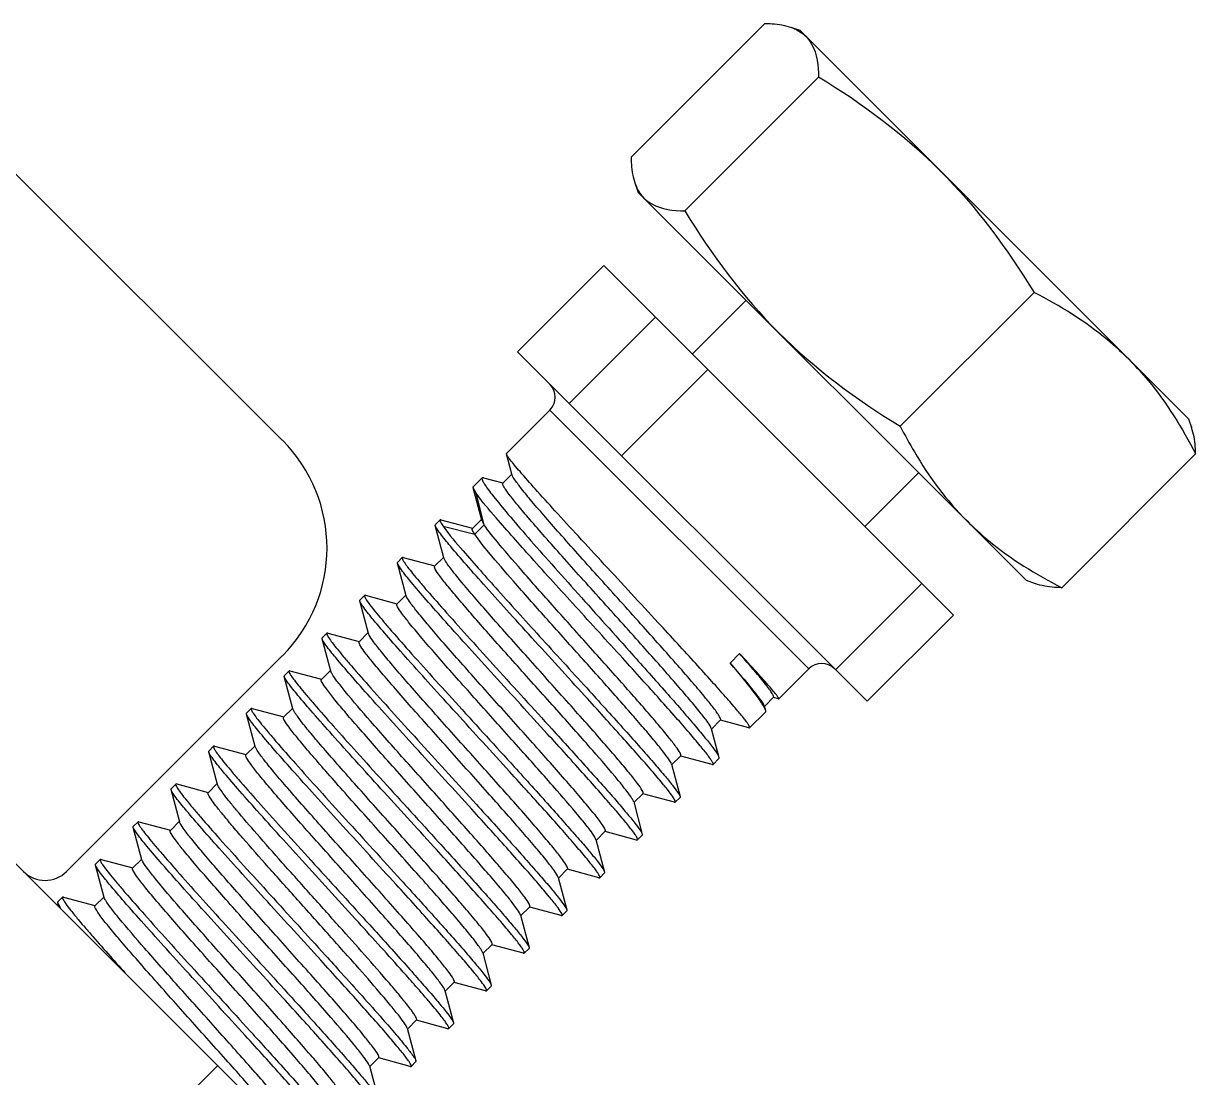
# Model space of a CAD drawing. Extents: x 1031190 to 1725648, y 733081 to 1571294.
# Drawn here: x 1153926.4 to 1154240.6, y 1238684.6 to 1238967.3 of the extents above; entities that cross this region are included whole.
import ezdxf

# ---------------------------------------------------------------- set-up
doc = ezdxf.new("R2010")
doc.units = 0
doc.header["$LTSCALE"] = 1000
doc.header["$MEASUREMENT"] = 0

msp = doc.modelspace()

# ---------------------------------------------------------------- linework, layer by layer
for p, q in [((1154125.11, 1238967.3), (1154089.25, 1238931.44)), ((1154134.55, 1238965.36), (1154132.19, 1238966.22)), ((1154134.55, 1238965.36), (1154238.64, 1238861.28)), ((1154139.53, 1238952.87), (1154103.67, 1238917.01)), ((1154065.17, 1238601.07), (1153736.8, 1238929.43)), ((1153920.16, 1238931.11), (1153995.76, 1238855.51)), ((1154090.32, 1238924.36), (1154091.19, 1238921.99)), ((1154091.19, 1238921.99), (1154195.27, 1238817.91)), ((1154081.91, 1238902.36), (1154058.78, 1238879.23)), ((1154175.64, 1238808.63), (1154081.91, 1238902.36)), ((1154197.27, 1238895.14), (1154161.41, 1238859.28)), ((1154120.1, 1238893.08), (1154105.64, 1238878.62)), ((1154095.79, 1238888.48), (1154072.66, 1238865.35)), ((1154152.51, 1238785.5), (1154058.78, 1238879.23)), ((1154109.79, 1238874.47), (1154086.66, 1238851.35)), ((1154055.87, 1238851.98), (1154067.48, 1238863.59)), ((1154136.87, 1238794.2), (1154067.48, 1238863.59)), ((1154238.64, 1238861.28), (1154239.5, 1238858.91)), ((1154055.86, 1238851.83), (1154055.87, 1238851.98)), ((1154057.31, 1238846.44), (1154055.86, 1238851.83)), ((1154240.57, 1238851.83), (1154204.71, 1238815.97)), ((1154046.89, 1238843), (1154049.31, 1238845.42)), ((1154049.67, 1238845.45), (1154049.31, 1238845.42)), ((1154049.67, 1238845.45), (1154054.87, 1238844.07)), ((1154054.85, 1238843.98), (1154057.31, 1238846.44)), ((1154057.36, 1238846.24), (1154057.31, 1238846.44)), ((1154166.36, 1238846.82), (1154151.9, 1238832.36)), ((1154046.88, 1238842.76), (1154046.89, 1238843)), ((1154047.73, 1238841.29), (1154046.88, 1238842.76)), ((1154049.21, 1238834.07), (1154046.88, 1238842.76)), ((1154049.87, 1238832.84), (1154047.73, 1238841.29)), ((1154046.7, 1238831.83), (1154049.15, 1238834.28)), ((1154036.76, 1238832.64), (1154036.78, 1238832.89)), ((1154039.09, 1238823.95), (1154036.76, 1238832.64)), ((1154036.78, 1238832.89), (1154038.04, 1238834.15)), ((1154038.29, 1238834.17), (1154038.04, 1238834.15)), ((1154038.29, 1238834.17), (1154046.72, 1238831.92)), ((1154038.87, 1238832.43), (1154047.34, 1238830.32)), ((1154047.34, 1238830.32), (1154049.87, 1238832.84)), ((1154049.87, 1238832.84), (1154049.21, 1238834.07)), ((1154026.64, 1238822.52), (1154026.66, 1238822.77)), ((1154028.97, 1238813.83), (1154026.64, 1238822.52)), ((1154026.66, 1238822.77), (1154027.92, 1238824.03)), ((1154028.16, 1238824.05), (1154027.92, 1238824.03)), ((1154028.16, 1238824.05), (1154036.61, 1238821.8)), ((1154036.58, 1238821.71), (1154039.04, 1238824.16)), ((1154039.13, 1238823.84), (1154039.09, 1238823.95)), ((1154167.18, 1238817.08), (1154144.06, 1238793.95)), ((1154197.64, 1238817.05), (1154195.27, 1238817.91)), ((1154016.52, 1238812.41), (1154016.54, 1238812.65)), ((1154018.85, 1238803.71), (1154016.52, 1238812.41)), ((1154016.54, 1238812.65), (1154017.8, 1238813.91)), ((1154018.04, 1238813.93), (1154017.8, 1238813.91)), ((1154018.04, 1238813.93), (1154026.49, 1238811.68)), ((1154026.46, 1238811.59), (1154028.92, 1238814.04)), ((1154029.08, 1238813.54), (1154028.97, 1238813.83)), ((1154175.64, 1238808.63), (1154152.51, 1238785.5)), ((1154006.42, 1238802.53), (1154007.68, 1238803.79)), ((1154007.92, 1238803.81), (1154007.68, 1238803.79)), ((1154007.92, 1238803.81), (1154016.37, 1238801.56)), ((1154016.34, 1238801.47), (1154018.8, 1238803.92)), ((1154006.4, 1238802.29), (1154006.42, 1238802.53)), ((1154008.73, 1238793.59), (1154006.4, 1238802.29)), ((1153995.76, 1238797.69), (1153937.94, 1238739.86)), ((1154118.33, 1238798.29), (1154115.8, 1238795.76)), ((1153996.3, 1238792.41), (1153997.56, 1238793.67)), ((1153997.8, 1238793.69), (1153997.56, 1238793.67)), ((1153997.8, 1238793.69), (1154006.25, 1238791.44)), ((1154006.23, 1238791.35), (1154008.68, 1238793.8)), ((1154128.83, 1238786.17), (1154136.87, 1238794.2)), ((1153996.28, 1238792.17), (1153996.3, 1238792.41)), ((1153998.62, 1238783.47), (1153996.28, 1238792.17)), ((1154124.94, 1238784.3), (1154125.28, 1238783.04)), ((1154127.46, 1238786.59), (1154124.99, 1238784.13)), ((1154128.73, 1238786.16), (1154127.43, 1238786.51)), ((1154128.73, 1238786.16), (1154128.83, 1238786.17)), ((1153986.16, 1238782.05), (1153986.18, 1238782.29)), ((1153988.5, 1238773.35), (1153986.16, 1238782.05)), ((1153986.18, 1238782.29), (1153987.44, 1238783.55)), ((1153987.68, 1238783.57), (1153987.44, 1238783.55)), ((1153987.68, 1238783.57), (1153996.13, 1238781.32)), ((1153996.11, 1238781.23), (1153998.56, 1238783.68)), ((1154121.04, 1238778.37), (1154125.25, 1238782.58)), ((1154125.28, 1238783.04), (1154125.25, 1238782.58)), ((1154110.73, 1238778.25), (1154110.64, 1238778.5)), ((1154110.73, 1238778.25), (1154112.81, 1238770.42)), ((1154113.24, 1238780.5), (1154110.79, 1238778.05)), ((1154120.85, 1238778.36), (1154113.22, 1238780.41)), ((1154120.85, 1238778.36), (1154121.04, 1238778.37)), ((1153976.04, 1238771.93), (1153976.06, 1238772.17)), ((1153978.38, 1238763.23), (1153976.04, 1238771.93)), ((1153976.06, 1238772.17), (1153977.32, 1238773.43)), ((1153977.56, 1238773.45), (1153977.32, 1238773.43)), ((1153977.56, 1238773.45), (1153986.01, 1238771.2)), ((1153985.99, 1238771.11), (1153988.44, 1238773.56)), ((1154100.07, 1238768.65), (1154102.38, 1238759.94)), ((1154102.57, 1238770.89), (1154100.12, 1238768.44)), ((1154110.98, 1238768.54), (1154102.55, 1238770.8)), ((1154111.22, 1238768.56), (1154112.79, 1238770.12)), ((1154112.81, 1238770.42), (1154112.79, 1238770.12)), ((1153965.92, 1238761.81), (1153965.94, 1238762.05)), ((1153965.94, 1238762.05), (1153967.2, 1238763.31)), ((1153967.44, 1238763.33), (1153967.2, 1238763.31)), ((1153967.44, 1238763.33), (1153975.89, 1238761.08)), ((1153975.87, 1238760.99), (1153978.32, 1238763.45)), ((1153968.26, 1238753.12), (1153965.92, 1238761.81)), ((1154092.46, 1238760.78), (1154090, 1238758.32)), ((1154100.86, 1238758.42), (1154092.43, 1238760.68)), ((1154101.1, 1238758.44), (1154102.37, 1238759.7)), ((1154102.38, 1238759.94), (1154102.37, 1238759.7)), ((1154089.95, 1238758.53), (1154092.26, 1238749.82)), ((1154100.86, 1238758.42), (1154101.1, 1238758.44)), ((1153955.82, 1238751.93), (1153957.08, 1238753.19)), ((1153957.32, 1238753.21), (1153957.08, 1238753.19)), ((1153957.32, 1238753.21), (1153965.77, 1238750.96)), ((1153965.75, 1238750.87), (1153968.2, 1238753.33)), ((1153955.8, 1238751.69), (1153955.82, 1238751.93)), ((1153958.14, 1238743), (1153955.8, 1238751.69)), ((1154082.34, 1238750.66), (1154079.88, 1238748.2)), ((1154090.74, 1238748.3), (1154082.31, 1238750.57)), ((1154090.99, 1238748.32), (1154092.25, 1238749.58)), ((1154092.26, 1238749.82), (1154092.25, 1238749.58)), ((1154079.83, 1238748.41), (1154082.15, 1238739.7)), ((1154090.74, 1238748.3), (1154090.99, 1238748.32)), ((1153955.63, 1238740.75), (1153958.08, 1238743.21)), ((1153948.02, 1238732.88), (1153945.69, 1238741.57)), ((1153945.7, 1238741.81), (1153946.96, 1238743.08)), ((1153947.21, 1238743.09), (1153946.96, 1238743.08)), ((1153947.21, 1238743.09), (1153955.65, 1238740.84)), ((1154072.22, 1238740.54), (1154069.76, 1238738.08)), ((1154080.62, 1238738.18), (1154072.19, 1238740.45)), ((1154069.71, 1238738.29), (1154072.03, 1238729.58)), ((1154080.62, 1238738.18), (1154080.87, 1238738.2)), ((1154080.87, 1238738.2), (1154082.13, 1238739.46)), ((1154082.15, 1238739.7), (1154082.13, 1238739.46)), ((1153935.57, 1238731.45), (1153935.58, 1238731.69)), ((1153936.31, 1238730.14), (1153935.57, 1238731.45)), ((1153935.85, 1238730.38), (1153935.57, 1238731.45)), ((1153935.58, 1238731.69), (1153936.85, 1238732.96)), ((1153937.09, 1238732.97), (1153936.85, 1238732.96)), ((1153937.09, 1238732.97), (1153945.53, 1238730.73)), ((1153945.51, 1238730.63), (1153947.96, 1238733.09)), ((1154059.59, 1238728.17), (1154059.51, 1238728.4)), ((1154059.59, 1238728.17), (1154061.91, 1238719.46)), ((1154062.1, 1238730.42), (1154059.64, 1238727.96)), ((1154070.5, 1238728.06), (1154062.07, 1238730.33)), ((1154070.5, 1238728.06), (1154070.75, 1238728.08)), ((1154070.75, 1238728.08), (1154072.01, 1238729.34)), ((1154072.03, 1238729.58), (1154072.01, 1238729.34)), ((1154049.47, 1238718.05), (1154051.79, 1238709.34)), ((1154051.98, 1238720.3), (1154049.53, 1238717.85)), ((1154060.39, 1238717.94), (1154051.95, 1238720.21)), ((1154060.63, 1238717.96), (1154061.89, 1238719.22)), ((1154061.91, 1238719.46), (1154061.89, 1238719.22)), ((1154060.39, 1238717.94), (1154060.63, 1238717.96)), ((1154041.86, 1238710.18), (1154039.41, 1238707.73)), ((1154050.27, 1238707.83), (1154041.83, 1238710.09)), ((1154050.51, 1238707.84), (1154051.77, 1238709.1)), ((1154051.79, 1238709.34), (1154051.77, 1238709.1)), ((1154039.35, 1238707.94), (1154041.67, 1238699.23)), ((1154050.27, 1238707.83), (1154050.51, 1238707.84)), ((1154031.74, 1238700.06), (1154029.29, 1238697.61)), ((1154040.15, 1238697.71), (1154031.72, 1238699.97)), ((1154041.67, 1238699.23), (1154041.65, 1238698.99)), ((1154029.23, 1238697.82), (1154031.55, 1238689.11)), ((1154040.15, 1238697.71), (1154040.39, 1238697.72)), ((1154040.39, 1238697.72), (1154041.65, 1238698.98)), ((1154021.62, 1238689.94), (1154019.17, 1238687.49)), ((1154030.03, 1238687.59), (1154021.6, 1238689.85)), ((1153932.17, 1238641.55), (1153978.43, 1238687.8)), ((1154019.11, 1238687.7), (1154021.43, 1238678.99)), ((1154030.03, 1238687.59), (1154030.27, 1238687.6)), ((1154030.27, 1238687.6), (1154031.53, 1238688.87)), ((1154031.55, 1238689.11), (1154031.53, 1238688.87))]:
    msp.add_line(p, q)
for centre, radius, start, end in [((1154064.01, 1238867.06), 4.91, 315, 45), ((1153966.85, 1238826.6), 40.89, 315, 45), ((1154140.34, 1238790.73), 4.91, 45, 135), ((1153932.15, 1238745.65), 8.18, 225, 315), ((1154109.37, 1238867.88), 219.51, 219.9326, 220.5204)]:
    msp.add_arc(centre, radius, start, end)
for points, knots in [([(1154125.11, 1238967.3), (1154125.76, 1238967.29), (1154128.17, 1238967.19), (1154130.59, 1238966.8), (1154132.25, 1238966.2)], [0, 0, 0, 0, 0.270862, 1, 1, 1, 1]), ([(1154132.25, 1238966.2), (1154132.62, 1238966.06), (1154134.01, 1238965.49), (1154135.29, 1238964.62), (1154136.08, 1238963.84)], [0, 0, 0, 0, 0.261173, 1, 1, 1, 1]), ([(1154136.08, 1238963.84), (1154136.69, 1238963.23), (1154139.04, 1238960.04), (1154139.49, 1238955.9), (1154139.53, 1238952.87)], [0, 0, 0, 0, 0.22235, 1, 1, 1, 1]), ([(1154089.25, 1238931.44), (1154089.26, 1238930.78), (1154089.36, 1238928.38), (1154089.75, 1238925.95), (1154090.35, 1238924.3)], [0, 0, 0, 0, 0.270862, 1, 1, 1, 1]), ([(1154090.35, 1238924.3), (1154090.48, 1238923.93), (1154091.05, 1238922.54), (1154091.92, 1238921.26), (1154092.71, 1238920.47)], [0, 0, 0, 0, 0.261173, 1, 1, 1, 1]), ([(1154092.71, 1238920.47), (1154093.32, 1238919.86), (1154096.5, 1238917.51), (1154100.64, 1238917.06), (1154103.67, 1238917.01)], [0, 0, 0, 0, 0.22235, 1, 1, 1, 1]), ([(1154222.67, 1238877.24), (1154220.85, 1238879.06), (1154213.16, 1238886.06), (1154204.22, 1238891.59), (1154197.27, 1238895.14)], [0, 0, 0, 0, 0.248254, 1, 1, 1, 1]), ([(1154222.67, 1238877.24), (1154224.5, 1238875.42), (1154231.5, 1238867.72), (1154237.02, 1238858.78), (1154240.57, 1238851.83)], [0, 0, 0, 0, 0.248254, 1, 1, 1, 1]), ([(1154161.41, 1238859.28), (1154162.6, 1238856.94), (1154167.56, 1238847.83), (1154173.82, 1238839.35), (1154179.31, 1238833.87)], [0, 0, 0, 0, 0.25305, 1, 1, 1, 1]), ([(1154240.57, 1238851.83), (1154240.56, 1238852.48), (1154240.47, 1238854.89), (1154240.08, 1238857.32), (1154239.48, 1238858.97)], [0, 0, 0, 0, 0.270862, 1, 1, 1, 1]), ([(1154096.53, 1238806.59), (1154091.71, 1238811.81), (1154084.56, 1238819.52), (1154075.33, 1238829.52), (1154069.15, 1238836.26), (1154063.93, 1238842.03), (1154060.31, 1238846.12), (1154058.1, 1238848.72), (1154056.98, 1238850.1), (1154056.27, 1238851.09), (1154055.91, 1238851.62), (1154055.86, 1238851.83)], [0, 0, 0, 0, 0.350119, 0.518183, 0.670792, 0.80069, 0.901712, 0.939847, 0.96911, 0.98919, 1, 1, 1, 1]), ([(1154049.31, 1238845.42), (1154049.2, 1238845.31), (1154049.36, 1238844.73), (1154049.83, 1238843.94), (1154050.73, 1238842.58), (1154052.68, 1238840.02), (1154056.1, 1238835.86), (1154061.18, 1238829.95), (1154067.33, 1238822.96), (1154074.22, 1238815.23), (1154081.49, 1238807.13), (1154086.4, 1238801.66), (1154088.85, 1238798.92)], [0, 0, 0, 0, 0.00729, 0.023491, 0.049387, 0.084832, 0.182679, 0.312272, 0.467071, 0.639216, 0.819925, 1, 1, 1, 1]), ([(1154110.64, 1238778.5), (1154110.38, 1238779.09), (1154109.33, 1238780.55), (1154107.29, 1238783.19), (1154104.3, 1238786.75), (1154098.87, 1238793.03), (1154090.84, 1238802.05), (1154082.3, 1238811.54), (1154075.28, 1238819.36), (1154070.3, 1238824.92), (1154065.8, 1238830.01), (1154061.92, 1238834.47), (1154058.82, 1238838.15), (1154056.78, 1238840.7), (1154055.64, 1238842.26), (1154055.12, 1238843.07), (1154054.85, 1238843.57), (1154054.78, 1238843.92), (1154054.85, 1238843.98)], [0, 0, 0, 0, 0.022597, 0.061854, 0.116478, 0.184513, 0.350625, 0.536644, 0.628982, 0.71656, 0.796358, 0.86566, 0.922145, 0.963971, 0.978972, 0.989897, 0.996763, 1, 1, 1, 1]), ([(1154113.24, 1238780.5), (1154113.31, 1238780.57), (1154113.24, 1238780.95), (1154112.94, 1238781.48), (1154112.39, 1238782.35), (1154111.16, 1238784.02), (1154108.97, 1238786.74), (1154105.68, 1238790.63), (1154101.59, 1238795.32), (1154096.88, 1238800.64), (1154091.73, 1238806.39), (1154084.58, 1238814.35), (1154077.51, 1238822.2), (1154070.83, 1238829.71), (1154066.51, 1238834.61), (1154062.93, 1238838.8), (1154060.15, 1238842.11), (1154058.41, 1238844.48), (1154057.5, 1238845.74), (1154057.36, 1238846.24)], [0, 0, 0, 0, 0.003459, 0.010831, 0.022552, 0.038611, 0.0832, 0.143022, 0.215863, 0.299017, 0.389412, 0.483732, 0.670424, 0.756089, 0.83251, 0.897021, 0.947417, 0.982048, 1, 1, 1, 1]), ([(1154087, 1238797.06), (1154082.79, 1238801.7), (1154074.58, 1238810.7), (1154063.2, 1238823.19), (1154054.3, 1238833.28), (1154049.36, 1238838.99), (1154047.73, 1238841.29)], [0, 0, 0, 0, 0.317573, 0.617842, 0.85691, 1, 1, 1, 1]), ([(1154076.88, 1238786.94), (1154072.15, 1238792.15), (1154065.12, 1238799.84), (1154056.05, 1238809.83), (1154049.97, 1238816.59), (1154044.8, 1238822.42), (1154040.84, 1238827.06), (1154038.36, 1238830.09), (1154037.18, 1238831.8), (1154036.82, 1238832.4), (1154036.76, 1238832.64)], [0, 0, 0, 0, 0.346732, 0.513455, 0.665275, 0.795127, 0.896989, 0.966206, 0.987594, 1, 1, 1, 1]), ([(1154038.04, 1238834.15), (1154037.91, 1238834.02), (1154038.34, 1238833.25), (1154038.61, 1238832.81), (1154038.87, 1238832.43)], [0, 0, 0, 0, 0.284271, 1, 1, 1, 1]), ([(1154038.87, 1238832.43), (1154040.5, 1238830.13), (1154045.44, 1238824.42), (1154054.34, 1238814.34), (1154065.72, 1238801.84), (1154073.93, 1238792.84), (1154078.14, 1238788.21)], [0, 0, 0, 0, 0.14309, 0.382158, 0.682427, 1, 1, 1, 1]), ([(1154047.34, 1238830.32), (1154047.12, 1238830.64), (1154046.87, 1238831.04), (1154046.58, 1238831.72), (1154046.7, 1238831.83)], [0, 0, 0, 0, 0.705651, 1, 1, 1, 1]), ([(1154102.57, 1238770.89), (1154102.64, 1238770.96), (1154102.6, 1238771.28), (1154102.18, 1238772.07), (1154101.06, 1238773.69), (1154099.09, 1238776.18), (1154096.33, 1238779.51), (1154092.87, 1238783.53), (1154088.84, 1238788.13), (1154084.36, 1238793.17), (1154077.97, 1238800.32), (1154070.07, 1238809.14), (1154061.4, 1238818.85), (1154054.73, 1238826.63), (1154051.06, 1238831.04), (1154049.87, 1238832.84)], [0, 0, 0, 0, 0.003229, 0.009818, 0.034461, 0.074131, 0.127679, 0.193435, 0.269313, 0.352894, 0.44151, 0.62244, 0.789143, 0.920497, 1, 1, 1, 1]), ([(1154179.31, 1238833.87), (1154181.13, 1238832.05), (1154188.82, 1238825.05), (1154197.76, 1238819.53), (1154204.71, 1238815.97)], [0, 0, 0, 0, 0.248254, 1, 1, 1, 1]), ([(1154100.07, 1238768.65), (1154099.95, 1238769.09), (1154099.21, 1238770.18), (1154097.75, 1238772.19), (1154095.47, 1238774.98), (1154092.51, 1238778.49), (1154088.94, 1238782.6), (1154083.32, 1238788.98), (1154075.71, 1238797.49), (1154066.6, 1238807.66), (1154058.32, 1238816.96), (1154051.96, 1238824.38), (1154048.47, 1238828.59), (1154047.34, 1238830.32)], [0, 0, 0, 0, 0.016663, 0.047692, 0.09239, 0.149487, 0.2173, 0.293813, 0.463619, 0.63876, 0.798451, 0.923769, 1, 1, 1, 1]), ([(1154066.76, 1238776.82), (1154062.03, 1238782.03), (1154055, 1238789.72), (1154045.93, 1238799.71), (1154039.85, 1238806.48), (1154034.68, 1238812.3), (1154030.72, 1238816.94), (1154028.24, 1238819.97), (1154027.06, 1238821.68), (1154026.7, 1238822.28), (1154026.64, 1238822.52)], [0, 0, 0, 0, 0.346732, 0.513452, 0.665274, 0.79513, 0.896993, 0.966207, 0.987594, 1, 1, 1, 1]), ([(1154027.92, 1238824.03), (1154027.82, 1238823.93), (1154028.06, 1238823.38), (1154028.52, 1238822.64), (1154029.47, 1238821.32), (1154030.8, 1238819.65), (1154032.54, 1238817.55), (1154035.54, 1238814.03), (1154040.1, 1238808.87), (1154046.32, 1238801.94), (1154053.27, 1238794.28), (1154060.59, 1238786.24), (1154065.55, 1238780.8), (1154068.02, 1238778.09)], [0, 0, 0, 0, 0.006655, 0.022604, 0.048376, 0.083764, 0.128363, 0.181623, 0.311335, 0.466328, 0.638709, 0.819671, 1, 1, 1, 1]), ([(1154089.49, 1238759.44), (1154089.06, 1238760.13), (1154087.85, 1238761.77), (1154084.37, 1238766.1), (1154078.3, 1238773.1), (1154069.66, 1238782.84), (1154061.68, 1238791.73), (1154055.2, 1238798.98), (1154050.64, 1238804.11), (1154046.52, 1238808.8), (1154042.99, 1238812.9), (1154040.16, 1238816.3), (1154038.14, 1238818.85), (1154036.99, 1238820.51), (1154036.56, 1238821.32), (1154036.52, 1238821.64), (1154036.58, 1238821.71)], [0, 0, 0, 0, 0.029846, 0.074702, 0.203394, 0.369574, 0.551671, 0.641288, 0.726015, 0.803077, 0.869958, 0.924482, 0.964905, 0.990021, 0.99673, 1, 1, 1, 1]), ([(1154092.46, 1238760.78), (1154092.52, 1238760.84), (1154092.46, 1238761.19), (1154092, 1238762.05), (1154090.75, 1238763.84), (1154088.56, 1238766.58), (1154085.5, 1238770.22), (1154081.71, 1238774.61), (1154077.31, 1238779.6), (1154072.48, 1238785.02), (1154065.71, 1238792.59), (1154058.98, 1238800.1), (1154052.56, 1238807.33), (1154048.37, 1238812.12), (1154044.84, 1238816.24), (1154042.08, 1238819.56), (1154040.25, 1238821.98), (1154039.32, 1238823.31), (1154039.13, 1238823.84)], [0, 0, 0, 0, 0.003422, 0.010566, 0.037398, 0.080541, 0.138586, 0.209513, 0.290822, 0.379637, 0.472809, 0.658962, 0.745341, 0.823107, 0.88951, 0.942219, 0.979421, 1, 1, 1, 1]), ([(1154204.71, 1238815.97), (1154204.06, 1238815.98), (1154201.65, 1238816.08), (1154199.23, 1238816.47), (1154197.58, 1238817.07)], [0, 0, 0, 0, 0.270862, 1, 1, 1, 1]), ([(1154056.64, 1238766.71), (1154051.91, 1238771.91), (1154044.88, 1238779.6), (1154035.81, 1238789.59), (1154029.73, 1238796.36), (1154024.57, 1238802.18), (1154020.6, 1238806.82), (1154018.12, 1238809.85), (1154016.94, 1238811.56), (1154016.59, 1238812.16), (1154016.52, 1238812.41)], [0, 0, 0, 0, 0.346742, 0.513465, 0.665282, 0.795135, 0.896996, 0.966208, 0.987595, 1, 1, 1, 1]), ([(1154017.8, 1238813.91), (1154017.7, 1238813.81), (1154017.94, 1238813.26), (1154018.4, 1238812.52), (1154019.35, 1238811.2), (1154020.68, 1238809.53), (1154022.42, 1238807.44), (1154025.42, 1238803.92), (1154029.98, 1238798.75), (1154036.2, 1238791.82), (1154043.15, 1238784.16), (1154050.48, 1238776.12), (1154055.43, 1238770.69), (1154057.9, 1238767.97)], [0, 0, 0, 0, 0.006651, 0.022595, 0.048362, 0.083745, 0.12834, 0.1816, 0.311315, 0.466314, 0.638697, 0.819663, 1, 1, 1, 1]), ([(1154082.34, 1238750.66), (1154082.4, 1238750.72), (1154082.35, 1238751.07), (1154081.9, 1238751.91), (1154080.67, 1238753.67), (1154078.53, 1238756.35), (1154075.53, 1238759.93), (1154071.81, 1238764.23), (1154067.49, 1238769.14), (1154062.74, 1238774.48), (1154056.04, 1238781.97), (1154047.93, 1238791.02), (1154040.3, 1238799.62), (1154035.16, 1238805.6), (1154032.32, 1238809.01), (1154030.35, 1238811.55), (1154029.35, 1238812.96), (1154029.08, 1238813.54)], [0, 0, 0, 0, 0.003379, 0.010396, 0.036736, 0.079099, 0.136135, 0.205904, 0.286001, 0.373651, 0.465813, 0.650831, 0.815583, 0.883085, 0.937444, 0.976819, 1, 1, 1, 1]), ([(1154079.53, 1238749.06), (1154079.16, 1238749.71), (1154078.02, 1238751.27), (1154074.68, 1238755.48), (1154068.68, 1238762.41), (1154060.05, 1238772.15), (1154052.01, 1238781.11), (1154045.45, 1238788.45), (1154040.82, 1238793.66), (1154036.62, 1238798.43), (1154033.02, 1238802.61), (1154030.12, 1238806.08), (1154028.06, 1238808.67), (1154026.88, 1238810.37), (1154026.45, 1238811.19), (1154026.4, 1238811.52), (1154026.46, 1238811.59)], [0, 0, 0, 0, 0.027356, 0.070178, 0.196347, 0.362014, 0.545205, 0.635768, 0.721577, 0.799762, 0.86771, 0.923162, 0.964301, 0.989868, 0.99669, 1, 1, 1, 1]), ([(1154121.04, 1238778.37), (1154121.1, 1238778.43), (1154121.01, 1238778.74), (1154120.76, 1238779.17), (1154120.27, 1238779.9), (1154119.2, 1238781.3), (1154117.29, 1238783.61), (1154114.38, 1238786.96), (1154110.73, 1238791.06), (1154106.44, 1238795.8), (1154101.63, 1238801.05), (1154098.27, 1238804.7), (1154096.53, 1238806.59)], [0, 0, 0, 0, 0.006349, 0.020563, 0.043389, 0.074837, 0.162857, 0.282397, 0.430243, 0.602357, 0.794039, 1, 1, 1, 1]), ([(1154007.68, 1238803.79), (1154007.58, 1238803.69), (1154007.82, 1238803.14), (1154008.28, 1238802.4), (1154009.24, 1238801.08), (1154010.56, 1238799.41), (1154012.3, 1238797.31), (1154015.31, 1238793.79), (1154019.86, 1238788.63), (1154026.08, 1238781.7), (1154033.04, 1238774.04), (1154040.36, 1238766), (1154045.31, 1238760.57), (1154047.78, 1238757.85)], [0, 0, 0, 0, 0.006667, 0.022629, 0.048411, 0.083806, 0.128409, 0.181673, 0.311386, 0.466369, 0.638735, 0.819685, 1, 1, 1, 1]), ([(1154072.22, 1238740.54), (1154072.28, 1238740.6), (1154072.23, 1238740.94), (1154071.79, 1238741.77), (1154070.59, 1238743.49), (1154068.5, 1238746.12), (1154065.57, 1238749.63), (1154061.91, 1238753.86), (1154057.67, 1238758.68), (1154052.99, 1238763.94), (1154046.38, 1238771.34), (1154038.31, 1238780.34), (1154030.7, 1238788.92), (1154025.5, 1238794.94), (1154022.57, 1238798.43), (1154020.49, 1238801.09), (1154019.4, 1238802.59), (1154019.07, 1238803.21)], [0, 0, 0, 0, 0.003336, 0.010233, 0.036096, 0.077704, 0.133763, 0.202409, 0.281328, 0.367844, 0.459022, 0.642919, 0.808241, 0.876802, 0.932761, 0.974256, 1, 1, 1, 1]), ([(1154046.52, 1238756.59), (1154041.79, 1238761.79), (1154034.77, 1238769.48), (1154025.69, 1238779.48), (1154019.61, 1238786.24), (1154014.45, 1238792.06), (1154010.48, 1238796.7), (1154008, 1238799.73), (1154006.82, 1238801.44), (1154006.47, 1238802.04), (1154006.4, 1238802.29)], [0, 0, 0, 0, 0.346729, 0.513452, 0.665273, 0.795127, 0.896989, 0.966206, 0.987594, 1, 1, 1, 1]), ([(1154069.53, 1238738.71), (1154069.22, 1238739.32), (1154068.17, 1238740.79), (1154066.13, 1238743.41), (1154063.23, 1238746.87), (1154058.05, 1238752.88), (1154050.43, 1238761.46), (1154042.35, 1238770.48), (1154035.7, 1238777.91), (1154031, 1238783.2), (1154026.73, 1238788.06), (1154023.05, 1238792.31), (1154020.09, 1238795.85), (1154017.98, 1238798.5), (1154016.77, 1238800.23), (1154016.33, 1238801.06), (1154016.28, 1238801.4), (1154016.34, 1238801.47)], [0, 0, 0, 0, 0.024821, 0.065556, 0.120941, 0.189123, 0.354243, 0.538544, 0.630075, 0.716999, 0.796339, 0.865388, 0.921797, 0.963675, 0.989709, 0.996648, 1, 1, 1, 1]), ([(1154111.22, 1238768.56), (1154111.28, 1238768.62), (1154111.22, 1238768.94), (1154110.97, 1238769.39), (1154110.5, 1238770.13), (1154109.45, 1238771.56), (1154107.57, 1238773.89), (1154104.7, 1238777.28), (1154101.08, 1238781.42), (1154096.83, 1238786.19), (1154092.06, 1238791.48), (1154088.73, 1238795.16), (1154087, 1238797.06)], [0, 0, 0, 0, 0.006771, 0.021181, 0.04412, 0.075632, 0.16369, 0.283183, 0.430908, 0.602844, 0.794296, 1, 1, 1, 1]), ([(1154088.85, 1238798.92), (1154091.96, 1238795.44), (1154096.43, 1238790.44), (1154102.04, 1238784.05), (1154105.53, 1238780), (1154108.4, 1238776.58), (1154110.59, 1238773.87), (1154111.99, 1238771.92), (1154112.7, 1238770.85), (1154112.81, 1238770.42)], [0, 0, 0, 0, 0.375078, 0.540028, 0.684568, 0.805261, 0.899295, 0.964563, 1, 1, 1, 1]), ([(1154128.83, 1238786.17), (1154128.9, 1238786.24), (1154128.6, 1238786.66), (1154128.24, 1238787.23), (1154127.35, 1238788.3), (1154126.2, 1238789.65), (1154124.67, 1238791.38), (1154122.03, 1238794.3), (1154119.87, 1238796.64), (1154118.33, 1238798.29)], [0, 0, 0, 0, 0.018878, 0.068916, 0.150826, 0.263937, 0.407062, 0.578714, 1, 1, 1, 1]), ([(1154127.46, 1238786.59), (1154127.54, 1238786.67), (1154127.39, 1238787.11), (1154127.03, 1238787.72), (1154126.32, 1238788.76), (1154124.79, 1238790.74), (1154122.09, 1238793.98), (1154119.71, 1238796.73), (1154118.33, 1238798.29)], [0, 0, 0, 0, 0.022497, 0.073733, 0.155945, 0.268763, 0.581618, 1, 1, 1, 1]), ([(1153997.56, 1238793.67), (1153997.46, 1238793.58), (1153997.7, 1238793.02), (1153998.16, 1238792.28), (1153999.12, 1238790.96), (1154000.44, 1238789.29), (1154002.18, 1238787.2), (1154005.19, 1238783.68), (1154009.74, 1238778.51), (1154015.96, 1238771.59), (1154022.92, 1238763.92), (1154030.24, 1238755.89), (1154035.19, 1238750.45), (1154037.66, 1238747.73)], [0, 0, 0, 0, 0.006649, 0.022593, 0.04836, 0.083744, 0.12834, 0.181598, 0.311311, 0.466309, 0.638695, 0.819663, 1, 1, 1, 1]), ([(1154009.09, 1238792.85), (1154009.04, 1238792.93), (1154008.91, 1238793.16), (1154008.78, 1238793.41), (1154008.73, 1238793.59)], [0, 0, 0, 0, 0.314049, 1, 1, 1, 1]), ([(1154115.8, 1238795.76), (1154117.08, 1238794.23), (1154119.35, 1238791.47), (1154122.28, 1238787.8), (1154124.17, 1238785.12), (1154125.12, 1238783.63), (1154125.28, 1238783.04)], [0, 0, 0, 0, 0.376713, 0.674345, 0.883812, 1, 1, 1, 1]), ([(1154124.94, 1238784.3), (1154124.81, 1238784.8), (1154123.87, 1238786.07), (1154122.1, 1238788.44), (1154119.25, 1238791.79), (1154117.05, 1238794.34), (1154115.8, 1238795.76)], [0, 0, 0, 0, 0.105343, 0.311665, 0.613119, 1, 1, 1, 1]), ([(1154036.4, 1238746.47), (1154031.67, 1238751.67), (1154024.65, 1238759.36), (1154015.57, 1238769.36), (1154009.49, 1238776.12), (1154004.33, 1238781.94), (1154000.36, 1238786.58), (1153997.88, 1238789.61), (1153996.7, 1238791.32), (1153996.35, 1238791.92), (1153996.28, 1238792.17)], [0, 0, 0, 0, 0.346736, 0.513457, 0.665278, 0.795134, 0.896995, 0.966207, 0.987595, 1, 1, 1, 1]), ([(1154059.51, 1238728.4), (1154059.27, 1238728.96), (1154058.29, 1238730.34), (1154056.38, 1238732.84), (1154053.56, 1238736.22), (1154048.44, 1238742.18), (1154040.82, 1238750.78), (1154032.68, 1238759.86), (1154025.96, 1238767.37), (1154021.18, 1238772.74), (1154016.83, 1238777.68), (1154013.08, 1238782.01), (1154010.06, 1238785.62), (1154007.91, 1238788.32), (1154006.67, 1238790.09), (1154006.21, 1238790.94), (1154006.16, 1238791.28), (1154006.23, 1238791.35)], [0, 0, 0, 0, 0.022244, 0.060839, 0.114606, 0.181715, 0.346252, 0.531679, 0.624204, 0.712272, 0.792803, 0.862987, 0.920385, 0.963027, 0.989543, 0.996606, 1, 1, 1, 1]), ([(1154062.1, 1238730.42), (1154062.16, 1238730.48), (1154062.11, 1238730.81), (1154061.69, 1238731.63), (1154060.52, 1238733.31), (1154058.47, 1238735.89), (1154055.6, 1238739.34), (1154052.02, 1238743.48), (1154047.85, 1238748.23), (1154043.25, 1238753.41), (1154036.71, 1238760.72), (1154028.7, 1238769.65), (1154020.06, 1238779.39), (1154014.04, 1238786.35), (1154010.64, 1238790.6), (1154009.48, 1238792.19), (1154009.09, 1238792.85)], [0, 0, 0, 0, 0.003295, 0.010076, 0.035478, 0.076355, 0.131468, 0.199026, 0.276801, 0.362215, 0.452433, 0.635226, 0.801083, 0.928174, 0.971737, 1, 1, 1, 1]), ([(1154078.14, 1238788.21), (1154081.29, 1238784.73), (1154085.83, 1238779.73), (1154091.52, 1238773.35), (1154095.06, 1238769.32), (1154097.95, 1238765.94), (1154100.17, 1238763.27), (1154101.56, 1238761.37), (1154102.28, 1238760.35), (1154102.38, 1238759.94)], [0, 0, 0, 0, 0.377471, 0.543197, 0.688119, 0.808734, 0.902176, 0.966298, 1, 1, 1, 1]), ([(1154101.1, 1238758.44), (1154101.16, 1238758.5), (1154101.1, 1238758.82), (1154100.67, 1238759.59), (1154099.5, 1238761.24), (1154097.46, 1238763.76), (1154094.58, 1238767.16), (1154090.96, 1238771.29), (1154086.71, 1238776.07), (1154081.95, 1238781.36), (1154078.61, 1238785.04), (1154076.88, 1238786.94)], [0, 0, 0, 0, 0.006752, 0.02114, 0.075534, 0.163574, 0.283062, 0.430797, 0.602759, 0.794252, 1, 1, 1, 1]), ([(1154026.28, 1238736.35), (1154021.55, 1238741.55), (1154014.53, 1238749.25), (1154005.45, 1238759.24), (1153999.37, 1238766), (1153994.21, 1238771.82), (1153990.24, 1238776.46), (1153987.76, 1238779.49), (1153986.58, 1238781.2), (1153986.23, 1238781.81), (1153986.16, 1238782.05)], [0, 0, 0, 0, 0.346741, 0.513465, 0.665282, 0.795133, 0.896994, 0.966208, 0.987595, 1, 1, 1, 1]), ([(1153987.44, 1238783.55), (1153987.35, 1238783.46), (1153987.58, 1238782.9), (1153988.04, 1238782.16), (1153989, 1238780.84), (1153990.32, 1238779.17), (1153992.06, 1238777.08), (1153995.07, 1238773.56), (1153999.62, 1238768.39), (1154005.84, 1238761.47), (1154012.8, 1238753.8), (1154020.12, 1238745.77), (1154025.07, 1238740.33), (1154027.54, 1238737.61)], [0, 0, 0, 0, 0.006656, 0.022605, 0.048376, 0.083762, 0.128359, 0.181619, 0.311334, 0.466329, 0.638707, 0.819669, 1, 1, 1, 1]), ([(1154049.47, 1238718.05), (1154049.34, 1238718.55), (1154048.45, 1238719.81), (1154046.73, 1238722.14), (1154044.03, 1238725.4), (1154040.55, 1238729.48), (1154036.37, 1238734.25), (1154029.95, 1238741.5), (1154023.18, 1238749.05), (1154016.35, 1238756.68), (1154011.47, 1238762.16), (1154007.02, 1238767.21), (1154003.17, 1238771.65), (1154000.07, 1238775.35), (1153997.85, 1238778.12), (1153996.57, 1238779.94), (1153996.1, 1238780.81), (1153996.04, 1238781.16), (1153996.11, 1238781.23)], [0, 0, 0, 0, 0.01868, 0.054278, 0.105764, 0.171349, 0.248696, 0.335028, 0.522011, 0.615926, 0.705601, 0.787809, 0.859594, 0.918387, 0.96211, 0.989307, 0.996546, 1, 1, 1, 1]), ([(1154051.98, 1238720.3), (1154052.05, 1238720.37), (1154051.99, 1238720.72), (1154051.52, 1238721.59), (1154050.24, 1238723.41), (1154048.02, 1238726.18), (1154044.92, 1238729.88), (1154041.07, 1238734.31), (1154036.62, 1238739.36), (1154031.74, 1238744.84), (1154024.91, 1238752.47), (1154018.14, 1238760.02), (1154011.72, 1238767.27), (1154007.54, 1238772.04), (1154004.06, 1238776.12), (1154001.36, 1238779.38), (1153999.64, 1238781.71), (1153998.75, 1238782.97), (1153998.62, 1238783.47)], [0, 0, 0, 0, 0.003453, 0.010691, 0.037881, 0.081592, 0.14037, 0.212138, 0.294327, 0.383985, 0.477885, 0.664852, 0.751185, 0.82854, 0.894141, 0.945651, 0.981282, 1, 1, 1, 1]), ([(1154068.02, 1238778.09), (1154071.17, 1238774.61), (1154075.71, 1238769.61), (1154081.4, 1238763.23), (1154084.94, 1238759.21), (1154087.83, 1238755.82), (1154090.05, 1238753.15), (1154091.44, 1238751.25), (1154092.16, 1238750.23), (1154092.26, 1238749.82)], [0, 0, 0, 0, 0.377475, 0.543201, 0.68812, 0.808733, 0.902175, 0.966298, 1, 1, 1, 1]), ([(1154090.99, 1238748.32), (1154091.05, 1238748.38), (1154090.98, 1238748.7), (1154090.73, 1238749.15), (1154090.26, 1238749.89), (1154089.21, 1238751.32), (1154087.33, 1238753.66), (1154084.46, 1238757.04), (1154080.84, 1238761.18), (1154076.59, 1238765.95), (1154071.83, 1238771.24), (1154068.49, 1238774.92), (1154066.76, 1238776.82)], [0, 0, 0, 0, 0.006766, 0.021171, 0.044105, 0.075616, 0.163673, 0.283167, 0.430893, 0.602828, 0.794287, 1, 1, 1, 1]), ([(1154016.16, 1238726.23), (1154011.43, 1238731.43), (1154004.41, 1238739.13), (1153995.33, 1238749.12), (1153989.25, 1238755.88), (1153984.09, 1238761.71), (1153980.13, 1238766.34), (1153977.64, 1238769.37), (1153976.46, 1238771.08), (1153976.11, 1238771.69), (1153976.04, 1238771.93)], [0, 0, 0, 0, 0.346729, 0.51345, 0.665272, 0.795127, 0.896989, 0.966206, 0.987594, 1, 1, 1, 1]), ([(1153977.32, 1238773.43), (1153977.23, 1238773.34), (1153977.46, 1238772.78), (1153977.92, 1238772.04), (1153978.88, 1238770.72), (1153980.2, 1238769.05), (1153981.94, 1238766.96), (1153984.95, 1238763.44), (1153989.5, 1238758.27), (1153995.72, 1238751.35), (1154002.68, 1238743.68), (1154010, 1238735.65), (1154014.95, 1238730.21), (1154017.42, 1238727.49)], [0, 0, 0, 0, 0.006666, 0.022627, 0.048408, 0.083802, 0.128406, 0.181669, 0.311381, 0.466364, 0.638732, 0.819683, 1, 1, 1, 1]), ([(1154041.86, 1238710.18), (1154041.93, 1238710.25), (1154041.87, 1238710.6), (1154041.4, 1238711.47), (1154040.12, 1238713.29), (1154037.9, 1238716.06), (1154034.8, 1238719.76), (1154030.95, 1238724.19), (1154026.5, 1238729.24), (1154021.62, 1238734.73), (1154014.79, 1238742.35), (1154008.02, 1238749.91), (1154001.6, 1238757.15), (1153997.42, 1238761.92), (1153993.94, 1238766), (1153991.24, 1238769.26), (1153989.52, 1238771.59), (1153988.63, 1238772.85), (1153988.5, 1238773.35)], [0, 0, 0, 0, 0.003453, 0.010691, 0.03788, 0.081592, 0.14037, 0.212137, 0.294327, 0.383985, 0.477885, 0.664852, 0.751185, 0.82854, 0.894141, 0.945652, 0.981282, 1, 1, 1, 1]), ([(1154039.35, 1238707.94), (1154039.22, 1238708.43), (1154038.33, 1238709.69), (1154036.61, 1238712.02), (1154033.91, 1238715.28), (1154030.43, 1238719.36), (1154026.26, 1238724.13), (1154019.83, 1238731.38), (1154013.06, 1238738.93), (1154006.23, 1238746.56), (1154001.35, 1238752.04), (1153996.9, 1238757.09), (1153993.05, 1238761.53), (1153989.95, 1238765.23), (1153987.73, 1238768), (1153986.45, 1238769.82), (1153985.98, 1238770.69), (1153985.92, 1238771.04), (1153985.99, 1238771.11)], [0, 0, 0, 0, 0.01868, 0.054279, 0.105765, 0.171349, 0.248696, 0.335028, 0.522011, 0.615926, 0.705601, 0.787809, 0.859593, 0.918386, 0.962109, 0.989307, 0.996546, 1, 1, 1, 1]), ([(1154110.98, 1238768.54), (1154111.03, 1238768.53), (1154111.11, 1238768.51), (1154111.2, 1238768.53), (1154111.22, 1238768.56)], [0, 0, 0, 0, 0.601135, 1, 1, 1, 1]), ([(1154080.87, 1238738.2), (1154080.93, 1238738.26), (1154080.86, 1238738.58), (1154080.61, 1238739.03), (1154080.14, 1238739.77), (1154079.09, 1238741.2), (1154077.21, 1238743.54), (1154074.34, 1238746.92), (1154070.72, 1238751.06), (1154066.47, 1238755.83), (1154061.71, 1238761.12), (1154058.37, 1238764.8), (1154056.64, 1238766.71)], [0, 0, 0, 0, 0.006767, 0.021173, 0.044108, 0.075618, 0.163672, 0.283161, 0.430888, 0.602828, 0.79429, 1, 1, 1, 1]), ([(1154057.9, 1238767.97), (1154061.06, 1238764.5), (1154065.59, 1238759.49), (1154071.28, 1238753.11), (1154074.82, 1238749.09), (1154077.71, 1238745.7), (1154079.93, 1238743.03), (1154081.32, 1238741.13), (1154082.04, 1238740.11), (1154082.15, 1238739.7)], [0, 0, 0, 0, 0.377469, 0.54319, 0.688109, 0.808726, 0.902172, 0.966298, 1, 1, 1, 1]), ([(1153967.2, 1238763.31), (1153967.11, 1238763.22), (1153967.34, 1238762.66), (1153967.8, 1238761.93), (1153968.76, 1238760.6), (1153970.08, 1238758.94), (1153971.82, 1238756.84), (1153974.83, 1238753.32), (1153979.38, 1238748.15), (1153985.6, 1238741.23), (1153992.56, 1238733.56), (1153999.88, 1238725.53), (1154004.84, 1238720.09), (1154007.31, 1238717.37)], [0, 0, 0, 0, 0.006647, 0.022588, 0.048354, 0.083736, 0.128331, 0.181588, 0.311302, 0.466302, 0.63869, 0.81966, 1, 1, 1, 1]), ([(1154024.46, 1238709.87), (1154020.08, 1238714.99), (1154013.02, 1238722.91), (1154003.4, 1238733.65), (1153995.99, 1238741.93), (1153989.35, 1238749.45), (1153984.56, 1238754.99), (1153981.56, 1238758.64), (1153979.98, 1238760.64), (1153978.97, 1238762.09), (1153978.46, 1238762.91), (1153978.38, 1238763.23)], [0, 0, 0, 0, 0.286554, 0.451144, 0.612857, 0.758908, 0.877771, 0.923988, 0.960141, 0.985576, 1, 1, 1, 1]), ([(1154006.04, 1238716.11), (1154001.31, 1238721.32), (1153994.29, 1238729.01), (1153985.21, 1238739), (1153979.13, 1238745.76), (1153973.97, 1238751.59), (1153970.01, 1238756.22), (1153967.52, 1238759.25), (1153966.34, 1238760.97), (1153965.99, 1238761.57), (1153965.92, 1238761.81)], [0, 0, 0, 0, 0.346739, 0.513462, 0.665282, 0.795137, 0.896997, 0.966208, 0.987595, 1, 1, 1, 1]), ([(1154021.93, 1238707.34), (1154019.81, 1238709.81), (1154015.16, 1238715.13), (1154007.78, 1238723.42), (1153999.92, 1238732.19), (1153992.29, 1238740.72), (1153986.42, 1238747.37), (1153982.39, 1238752.06), (1153979.98, 1238754.93), (1153978.13, 1238757.23), (1153976.75, 1238759.07), (1153976.11, 1238760.09), (1153975.74, 1238760.86), (1153975.87, 1238760.99)], [0, 0, 0, 0, 0.137738, 0.299104, 0.470269, 0.636529, 0.783614, 0.845932, 0.898929, 0.941483, 0.972724, 0.99211, 1, 1, 1, 1]), ([(1154089.95, 1238758.53), (1154089.93, 1238758.59), (1154089.81, 1238758.91), (1154089.64, 1238759.2), (1154089.49, 1238759.44)], [0, 0, 0, 0, 0.179935, 1, 1, 1, 1]), ([(1154070.75, 1238728.08), (1154070.81, 1238728.14), (1154070.75, 1238728.46), (1154070.32, 1238729.24), (1154069.14, 1238730.88), (1154067.1, 1238733.4), (1154064.22, 1238736.8), (1154060.61, 1238740.93), (1154056.35, 1238745.71), (1154051.59, 1238751), (1154048.25, 1238754.68), (1154046.52, 1238756.59)], [0, 0, 0, 0, 0.006751, 0.021138, 0.075529, 0.16357, 0.28306, 0.430795, 0.602757, 0.794251, 1, 1, 1, 1]), ([(1154047.78, 1238757.85), (1154050.94, 1238754.38), (1154055.47, 1238749.37), (1154061.16, 1238742.99), (1154064.7, 1238738.97), (1154067.59, 1238735.58), (1154069.81, 1238732.91), (1154071.2, 1238731.01), (1154071.92, 1238729.99), (1154072.03, 1238729.58)], [0, 0, 0, 0, 0.377473, 0.543199, 0.688121, 0.808735, 0.902176, 0.966298, 1, 1, 1, 1]), ([(1153957.08, 1238753.19), (1153956.99, 1238753.1), (1153957.22, 1238752.54), (1153957.68, 1238751.8), (1153958.64, 1238750.48), (1153959.96, 1238748.82), (1153961.7, 1238746.72), (1153964.71, 1238743.2), (1153969.26, 1238738.03), (1153975.48, 1238731.11), (1153982.44, 1238723.44), (1153989.76, 1238715.41), (1153994.72, 1238709.97), (1153997.19, 1238707.25)], [0, 0, 0, 0, 0.00666, 0.022615, 0.04839, 0.083779, 0.128378, 0.18164, 0.311353, 0.466345, 0.638718, 0.819676, 1, 1, 1, 1]), ([(1154021.62, 1238689.94), (1154021.69, 1238690.01), (1154021.63, 1238690.35), (1154021.19, 1238691.19), (1154019.97, 1238692.93), (1154017.84, 1238695.6), (1154014.86, 1238699.16), (1154011.16, 1238703.45), (1154006.86, 1238708.33), (1154002.12, 1238713.65), (1153995.45, 1238721.11), (1153987.35, 1238730.16), (1153979.73, 1238738.74), (1153974.57, 1238744.74), (1153971.7, 1238748.17), (1153969.7, 1238750.74), (1153968.68, 1238752.18), (1153968.39, 1238752.77)], [0, 0, 0, 0, 0.003367, 0.010351, 0.036559, 0.078715, 0.135482, 0.204942, 0.284715, 0.372053, 0.463946, 0.648657, 0.813568, 0.881362, 0.93616, 0.976118, 1, 1, 1, 1]), ([(1153995.92, 1238705.99), (1153991.19, 1238711.2), (1153984.17, 1238718.89), (1153975.1, 1238728.88), (1153969.01, 1238735.64), (1153963.85, 1238741.47), (1153959.89, 1238746.1), (1153957.4, 1238749.13), (1153956.22, 1238750.85), (1153955.87, 1238751.45), (1153955.8, 1238751.69)], [0, 0, 0, 0, 0.346736, 0.51346, 0.665278, 0.795129, 0.896991, 0.966207, 0.987594, 1, 1, 1, 1]), ([(1154018.85, 1238688.28), (1154018.49, 1238688.92), (1154017.38, 1238690.46), (1154014.08, 1238694.63), (1154008.1, 1238701.54), (1153999.47, 1238711.28), (1153991.42, 1238720.25), (1153984.84, 1238727.62), (1153980.18, 1238732.85), (1153975.97, 1238737.65), (1153972.35, 1238741.84), (1153969.43, 1238745.33), (1153967.36, 1238747.94), (1153966.17, 1238749.65), (1153965.73, 1238750.47), (1153965.68, 1238750.81), (1153965.75, 1238750.87)], [0, 0, 0, 0, 0.026671, 0.06893, 0.194398, 0.35992, 0.543412, 0.634236, 0.720346, 0.798842, 0.867086, 0.922795, 0.964133, 0.989825, 0.996679, 1, 1, 1, 1]), ([(1154060.63, 1238717.96), (1154060.69, 1238718.02), (1154060.62, 1238718.34), (1154060.38, 1238718.79), (1154059.9, 1238719.54), (1154058.85, 1238720.96), (1154056.97, 1238723.3), (1154054.1, 1238726.68), (1154050.48, 1238730.82), (1154046.23, 1238735.59), (1154041.47, 1238740.88), (1154038.13, 1238744.56), (1154036.4, 1238746.47)], [0, 0, 0, 0, 0.006771, 0.021182, 0.044122, 0.075636, 0.163698, 0.283193, 0.430917, 0.602849, 0.794297, 1, 1, 1, 1]), ([(1154037.66, 1238747.73), (1154040.82, 1238744.26), (1154045.35, 1238739.26), (1154051.04, 1238732.87), (1154054.58, 1238728.85), (1154057.47, 1238725.46), (1154059.69, 1238722.79), (1154061.08, 1238720.89), (1154061.8, 1238719.87), (1154061.91, 1238719.46)], [0, 0, 0, 0, 0.377472, 0.543198, 0.688116, 0.80873, 0.902174, 0.966298, 1, 1, 1, 1]), ([(1154079.83, 1238748.41), (1154079.82, 1238748.46), (1154079.74, 1238748.68), (1154079.62, 1238748.89), (1154079.53, 1238749.06)], [0, 0, 0, 0, 0.191347, 1, 1, 1, 1]), ([(1153945.69, 1238741.57), (1153945.67, 1238741.62), (1153945.65, 1238741.7), (1153945.68, 1238741.79), (1153945.7, 1238741.81)], [0, 0, 0, 0, 0.601161, 1, 1, 1, 1]), ([(1153985.81, 1238695.87), (1153981.07, 1238701.08), (1153974.05, 1238708.77), (1153964.98, 1238718.76), (1153958.89, 1238725.52), (1153953.73, 1238731.35), (1153949.77, 1238735.98), (1153947.29, 1238739.01), (1153946.11, 1238740.73), (1153945.75, 1238741.33), (1153945.69, 1238741.57)], [0, 0, 0, 0, 0.346729, 0.513449, 0.665271, 0.795127, 0.896991, 0.966206, 0.987594, 1, 1, 1, 1]), ([(1153946.96, 1238743.08), (1153946.87, 1238742.98), (1153947.1, 1238742.42), (1153947.56, 1238741.69), (1153948.52, 1238740.36), (1153949.85, 1238738.7), (1153951.58, 1238736.6), (1153954.59, 1238733.08), (1153959.14, 1238727.91), (1153965.36, 1238720.99), (1153972.32, 1238713.32), (1153979.64, 1238705.29), (1153984.6, 1238699.85), (1153987.07, 1238697.13)], [0, 0, 0, 0, 0.006659, 0.022614, 0.048389, 0.08378, 0.128381, 0.181643, 0.311354, 0.466343, 0.638718, 0.819677, 1, 1, 1, 1]), ([(1154008.85, 1238677.94), (1154008.55, 1238678.54), (1154007.52, 1238679.99), (1154005.51, 1238682.57), (1154002.64, 1238686.01), (1153997.47, 1238692.01), (1153989.86, 1238700.59), (1153981.76, 1238709.63), (1153975.09, 1238717.08), (1153970.36, 1238722.4), (1153966.07, 1238727.27), (1153962.38, 1238731.55), (1153959.4, 1238735.1), (1153957.28, 1238737.77), (1153956.06, 1238739.51), (1153955.62, 1238740.35), (1153955.56, 1238740.69), (1153955.63, 1238740.75)], [0, 0, 0, 0, 0.024124, 0.064282, 0.119231, 0.187126, 0.352091, 0.536696, 0.628496, 0.715727, 0.795388, 0.864742, 0.921417, 0.963501, 0.989664, 0.996637, 1, 1, 1, 1]), ([(1153958.39, 1238742.44), (1153958.36, 1238742.49), (1153958.26, 1238742.67), (1153958.18, 1238742.86), (1153958.14, 1238743)], [0, 0, 0, 0, 0.304789, 1, 1, 1, 1]), ([(1154011.5, 1238679.82), (1154011.57, 1238679.89), (1154011.52, 1238680.22), (1154011.08, 1238681.05), (1154009.89, 1238682.76), (1154007.81, 1238685.37), (1154004.89, 1238688.87), (1154001.26, 1238693.07), (1153997.04, 1238697.88), (1153992.38, 1238703.12), (1153985.79, 1238710.49), (1153977.73, 1238719.47), (1153969.11, 1238729.2), (1153963.13, 1238736.11), (1153959.84, 1238740.27), (1153958.74, 1238741.8), (1153958.39, 1238742.44)], [0, 0, 0, 0, 0.003325, 0.01019, 0.035926, 0.077333, 0.133131, 0.201479, 0.280083, 0.366297, 0.457211, 0.640807, 0.806278, 0.931503, 0.973566, 1, 1, 1, 1]), ([(1154027.54, 1238737.61), (1154030.7, 1238734.14), (1154035.23, 1238729.14), (1154040.92, 1238722.76), (1154044.46, 1238718.73), (1154047.36, 1238715.34), (1154049.57, 1238712.67), (1154050.96, 1238710.77), (1154051.68, 1238709.75), (1154051.79, 1238709.34)], [0, 0, 0, 0, 0.377469, 0.543192, 0.688113, 0.80873, 0.902174, 0.966298, 1, 1, 1, 1]), ([(1154050.51, 1238707.84), (1154050.57, 1238707.9), (1154050.51, 1238708.22), (1154050.08, 1238709), (1154048.9, 1238710.64), (1154046.86, 1238713.17), (1154043.98, 1238716.57), (1154040.37, 1238720.7), (1154036.11, 1238725.47), (1154031.35, 1238730.76), (1154028.01, 1238734.44), (1154026.28, 1238736.35)], [0, 0, 0, 0, 0.006762, 0.021162, 0.075574, 0.163623, 0.283112, 0.430844, 0.602794, 0.794271, 1, 1, 1, 1]), ([(1153936.85, 1238732.96), (1153936.71, 1238732.83), (1153937.15, 1238732.05), (1153937.8, 1238731.03), (1153939.26, 1238729.14), (1153940.38, 1238727.78), (1153941.05, 1238726.98)], [0, 0, 0, 0, 0.075429, 0.266547, 0.576308, 1, 1, 1, 1]), ([(1153998.81, 1238667.63), (1153998.59, 1238668.18), (1153997.64, 1238669.54), (1153995.76, 1238672.01), (1153992.97, 1238675.36), (1153987.86, 1238681.31), (1153980.24, 1238689.91), (1153972.09, 1238699), (1153965.35, 1238706.54), (1153960.54, 1238711.94), (1153956.18, 1238716.9), (1153952.41, 1238721.25), (1153949.37, 1238724.88), (1153947.2, 1238727.59), (1153945.96, 1238729.37), (1153945.5, 1238730.22), (1153945.44, 1238730.57), (1153945.51, 1238730.63)], [0, 0, 0, 0, 0.021536, 0.05954, 0.112858, 0.179669, 0.34404, 0.529776, 0.622575, 0.71096, 0.791822, 0.86232, 0.919992, 0.962847, 0.989497, 0.996594, 1, 1, 1, 1]), ([(1153948.41, 1238732.07), (1153948.36, 1238732.15), (1153948.21, 1238732.41), (1153948.07, 1238732.68), (1153948.02, 1238732.88)], [0, 0, 0, 0, 0.3172, 1, 1, 1, 1]), ([(1154001.38, 1238669.7), (1154001.45, 1238669.77), (1154001.4, 1238670.09), (1154000.97, 1238670.91), (1153999.81, 1238672.58), (1153997.78, 1238675.15), (1153994.92, 1238678.57), (1153991.36, 1238682.7), (1153987.22, 1238687.42), (1153982.63, 1238692.58), (1153976.12, 1238699.86), (1153968.12, 1238708.78), (1153959.48, 1238718.52), (1153953.44, 1238725.5), (1153950.01, 1238729.78), (1153948.82, 1238731.39), (1153948.41, 1238732.07)], [0, 0, 0, 0, 0.003284, 0.010034, 0.035314, 0.075996, 0.130857, 0.198124, 0.275593, 0.360713, 0.450674, 0.633169, 0.799165, 0.926943, 0.97106, 1, 1, 1, 1]), ([(1154017.42, 1238727.49), (1154020.58, 1238724.02), (1154025.11, 1238719.02), (1154030.8, 1238712.64), (1154034.34, 1238708.61), (1154037.24, 1238705.22), (1154039.45, 1238702.55), (1154040.84, 1238700.65), (1154041.56, 1238699.63), (1154041.67, 1238699.23)], [0, 0, 0, 0, 0.377477, 0.543204, 0.688124, 0.808736, 0.902176, 0.966298, 1, 1, 1, 1]), ([(1153942.51, 1238725.26), (1153943.31, 1238724.32), (1153947.19, 1238719.85), (1153951.13, 1238715.44), (1153954.26, 1238711.98)], [0, 0, 0, 0, 0.210449, 1, 1, 1, 1]), ([(1154031.5, 1238709.14), (1154030.4, 1238710.4), (1154025.32, 1238716.13), (1154020.18, 1238721.8), (1154016.16, 1238726.23)], [0, 0, 0, 0, 0.218874, 1, 1, 1, 1]), ([(1154030.27, 1238687.6), (1154030.33, 1238687.66), (1154030.27, 1238687.98), (1154030.02, 1238688.43), (1154029.55, 1238689.18), (1154028.49, 1238690.6), (1154026.62, 1238692.94), (1154023.74, 1238696.33), (1154020.13, 1238700.46), (1154015.87, 1238705.24), (1154011.11, 1238710.53), (1154007.77, 1238714.21), (1154006.04, 1238716.11)], [0, 0, 0, 0, 0.006773, 0.021185, 0.044127, 0.075642, 0.163704, 0.283198, 0.430922, 0.602854, 0.7943, 1, 1, 1, 1]), ([(1154007.31, 1238717.37), (1154008.73, 1238715.81), (1154013.87, 1238710.14), (1154018.99, 1238704.45), (1154022.64, 1238700.28)], [0, 0, 0, 0, 0.276498, 1, 1, 1, 1]), ([(1154031.74, 1238700.06), (1154031.81, 1238700.13), (1154031.74, 1238700.51), (1154031.45, 1238701.03), (1154030.9, 1238701.91), (1154029.67, 1238703.57), (1154027.51, 1238706.28), (1154025.57, 1238708.57), (1154024.46, 1238709.87)], [0, 0, 0, 0, 0.024283, 0.075823, 0.157761, 0.269998, 0.581723, 1, 1, 1, 1]), ([(1154040.39, 1238697.72), (1154040.47, 1238697.8), (1154040.33, 1238698.23), (1154039.98, 1238698.81), (1154039.29, 1238699.83), (1154037.8, 1238701.76), (1154035.17, 1238704.93), (1154032.84, 1238707.61), (1154031.5, 1238709.14)], [0, 0, 0, 0, 0.022321, 0.073184, 0.154936, 0.267332, 0.580036, 1, 1, 1, 1]), ([(1154020.15, 1238677.48), (1154020.21, 1238677.54), (1154020.15, 1238677.86), (1154019.72, 1238678.64), (1154018.54, 1238680.29), (1154016.5, 1238682.81), (1154013.62, 1238686.21), (1154010.01, 1238690.34), (1154005.76, 1238695.12), (1154000.99, 1238700.41), (1153997.65, 1238704.09), (1153995.92, 1238705.99)], [0, 0, 0, 0, 0.006757, 0.02115, 0.075552, 0.163596, 0.283084, 0.430818, 0.602774, 0.79426, 1, 1, 1, 1]), ([(1153997.19, 1238707.25), (1154000.34, 1238703.78), (1154004.87, 1238698.78), (1154010.56, 1238692.4), (1154014.1, 1238688.37), (1154017, 1238684.98), (1154019.21, 1238682.31), (1154020.61, 1238680.42), (1154021.32, 1238679.39), (1154021.43, 1238678.99)], [0, 0, 0, 0, 0.377469, 0.543195, 0.688116, 0.808732, 0.902176, 0.966298, 1, 1, 1, 1]), ([(1154029.23, 1238697.82), (1154029.12, 1238698.25), (1154028.38, 1238699.34), (1154026.94, 1238701.33), (1154024.68, 1238704.09), (1154022.92, 1238706.18), (1154021.93, 1238707.34)], [0, 0, 0, 0, 0.111624, 0.319177, 0.618128, 1, 1, 1, 1]), ([(1154022.64, 1238700.28), (1154023.86, 1238698.89), (1154026.01, 1238696.4), (1154028.78, 1238693.13), (1154030.51, 1238690.82), (1154031.42, 1238689.59), (1154031.55, 1238689.11)], [0, 0, 0, 0, 0.388135, 0.689507, 0.895141, 1, 1, 1, 1]), ([(1153987.07, 1238697.13), (1153990.22, 1238693.66), (1153994.75, 1238688.66), (1154000.45, 1238682.28), (1154003.98, 1238678.25), (1154006.88, 1238674.86), (1154009.09, 1238672.19), (1154010.49, 1238670.3), (1154011.2, 1238669.27), (1154011.31, 1238668.87)], [0, 0, 0, 0, 0.377477, 0.543203, 0.688123, 0.808735, 0.902175, 0.966298, 1, 1, 1, 1]), ([(1154010.03, 1238667.37), (1154010.09, 1238667.43), (1154010.03, 1238667.74), (1154009.6, 1238668.52), (1154008.42, 1238670.17), (1154006.38, 1238672.69), (1154003.5, 1238676.09), (1153999.89, 1238680.22), (1153995.64, 1238685), (1153990.87, 1238690.29), (1153987.54, 1238693.97), (1153985.81, 1238695.87)], [0, 0, 0, 0, 0.006762, 0.021161, 0.075573, 0.163627, 0.283122, 0.430853, 0.602799, 0.794272, 1, 1, 1, 1]), ([(1154019.11, 1238687.7), (1154019.1, 1238687.74), (1154019.03, 1238687.94), (1154018.93, 1238688.13), (1154018.85, 1238688.28)], [0, 0, 0, 0, 0.194818, 1, 1, 1, 1])]:
    msp.add_open_spline(points, degree=3, knots=knots)
for points in [[(1154172.15, 1238927.76), (1154162.45, 1238937.46), (1154151.25, 1238945.73), (1154139.53, 1238952.87)], [(1154172.15, 1238927.76), (1154181.86, 1238918.06), (1154190.13, 1238906.86), (1154197.27, 1238895.14)], [(1154103.67, 1238917.01), (1154110.82, 1238905.29), (1154119.08, 1238894.09), (1154128.79, 1238884.39)], [(1154128.79, 1238884.39), (1154138.49, 1238874.69), (1154149.69, 1238866.42), (1154161.41, 1238859.28)], [(1154019.07, 1238803.21), (1154018.98, 1238803.37), (1154018.9, 1238803.54), (1154018.85, 1238803.71)], [(1153968.39, 1238752.77), (1153968.34, 1238752.88), (1153968.29, 1238753), (1153968.26, 1238753.12)], [(1154069.71, 1238738.29), (1154069.67, 1238738.44), (1154069.6, 1238738.58), (1154069.53, 1238738.71)]]:
    msp.add_open_spline(points, degree=3)

doc.saveas('drawing.dxf')
